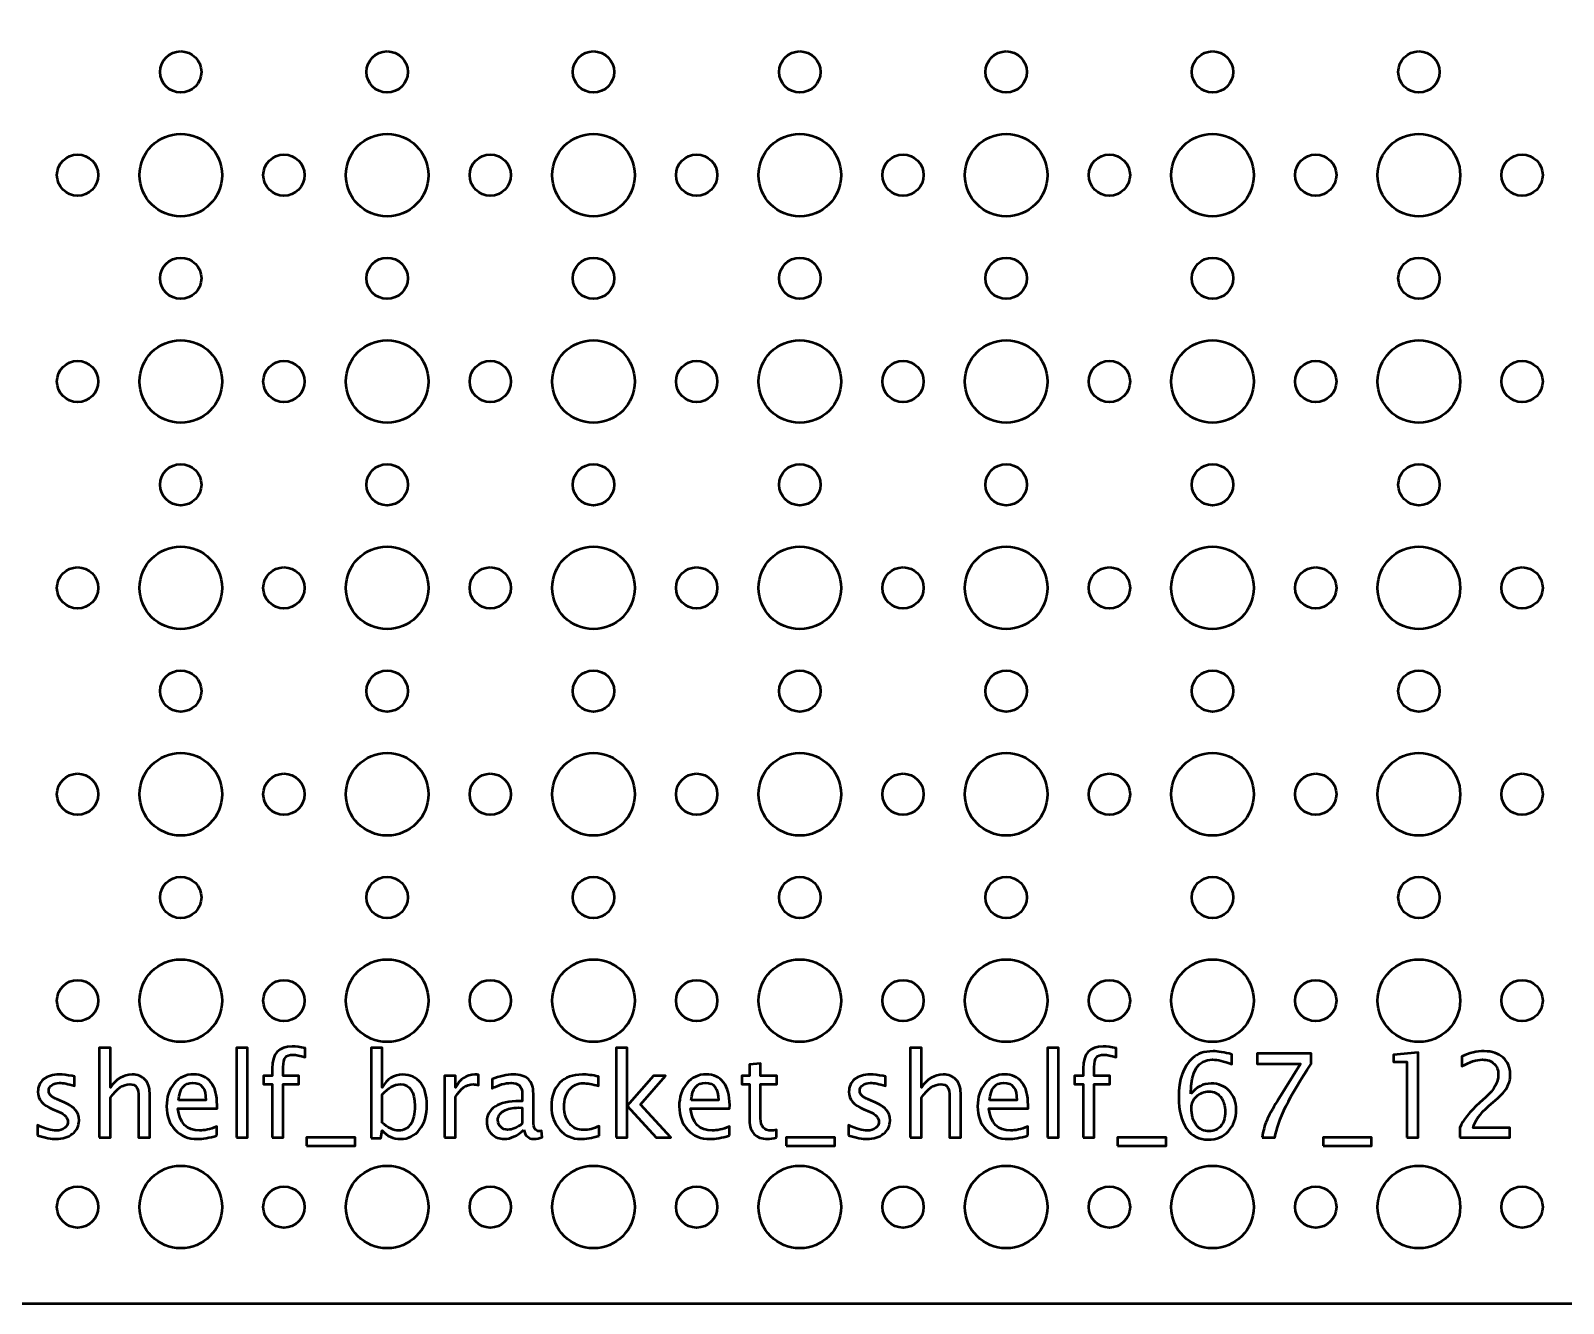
# Model space of a CAD drawing. Header units: centimetres. Extents: x -57 to 52, y -52 to 59.
# Drawn here: x -37.09 to -25.95, y -11.2 to -1.95 of the extents above; entities that cross this region are included whole.
import ezdxf

# ---------------------------------------------------------------- set-up
doc = ezdxf.new("R2010")
doc.units = ezdxf.units.CM
doc.header["$MEASUREMENT"] = 0
doc.layers.add('Layer 1', color=7, linetype='Continuous')

msp = doc.modelspace()

# ---------------------------------------------------------------- linework, layer by layer
at = {"layer": 'Layer 1', "lineweight": 53}
for centre, major_axis in [((-36, -2.25), (0, 0.15)), ((-34.5, -2.25), (0, 0.15)), ((-33, -2.25), (0, 0.15)), ((-31.5, -2.25), (0, 0.15)), ((-30, -2.25), (0, 0.15)), ((-28.5, -2.25), (0, 0.15)), ((-27, -2.25), (0, 0.15)), ((-35.99999, -3.00001), (0, 0.30001)), ((-34.49999, -3.00001), (0, 0.30001)), ((-32.99999, -3.00001), (0, 0.30001)), ((-31.49999, -3.00001), (0, 0.30001)), ((-29.99999, -3.00001), (0, 0.30001)), ((-28.49999, -3.00001), (0, 0.30001)), ((-26.99999, -3.00001), (0, 0.30001)), ((-36.75, -3), (0, 0.15)), ((-35.25, -3), (0, 0.15)), ((-33.75, -3), (0, 0.15)), ((-32.25, -3), (0, 0.15)), ((-30.75, -3), (0, 0.15)), ((-29.25, -3), (0, 0.15)), ((-27.75, -3), (0, 0.15)), ((-26.25, -3), (0, 0.15)), ((-36, -3.75), (0, 0.15)), ((-34.5, -3.75), (0, 0.15)), ((-33, -3.75), (0, 0.15)), ((-31.5, -3.75), (0, 0.15)), ((-30, -3.75), (0, 0.15)), ((-28.5, -3.75), (0, 0.15)), ((-27, -3.75), (0, 0.15)), ((-35.99999, -4.50001), (0, 0.30001)), ((-34.49999, -4.50001), (0, 0.30001)), ((-32.99999, -4.50001), (0, 0.30001)), ((-31.49999, -4.50001), (0, 0.30001)), ((-29.99999, -4.50001), (0, 0.30001)), ((-28.49999, -4.50001), (0, 0.30001)), ((-26.99999, -4.50001), (0, 0.30001)), ((-36.75, -4.5), (0, 0.15)), ((-35.25, -4.5), (0, 0.15)), ((-33.75, -4.5), (0, 0.15)), ((-32.25, -4.5), (0, 0.15)), ((-30.75, -4.5), (0, 0.15)), ((-29.25, -4.5), (0, 0.15)), ((-27.75, -4.5), (0, 0.15)), ((-26.25, -4.5), (0, 0.15)), ((-36, -5.25), (0, 0.15)), ((-34.5, -5.25), (0, 0.15)), ((-33, -5.25), (0, 0.15)), ((-31.5, -5.25), (0, 0.15)), ((-30, -5.25), (0, 0.15)), ((-28.5, -5.25), (0, 0.15)), ((-27, -5.25), (0, 0.15)), ((-35.99999, -6.00001), (0, 0.30001)), ((-34.49999, -6.00001), (0, 0.30001)), ((-32.99999, -6.00001), (0, 0.30001)), ((-31.49999, -6.00001), (0, 0.30001)), ((-29.99999, -6.00001), (0, 0.30001)), ((-28.49999, -6.00001), (0, 0.30001)), ((-26.99999, -6.00001), (0, 0.30001)), ((-36.75, -6), (0, 0.15)), ((-35.25, -6), (0, 0.15)), ((-33.75, -6), (0, 0.15)), ((-32.25, -6), (0, 0.15)), ((-30.75, -6), (0, 0.15)), ((-29.25, -6), (0, 0.15)), ((-27.75, -6), (0, 0.15)), ((-26.25, -6), (0, 0.15)), ((-36, -6.75), (0, 0.15)), ((-34.5, -6.75), (0, 0.15)), ((-33, -6.75), (0, 0.15)), ((-31.5, -6.75), (0, 0.15)), ((-30, -6.75), (0, 0.15)), ((-28.5, -6.75), (0, 0.15)), ((-27, -6.75), (0, 0.15)), ((-35.99999, -7.50001), (0, 0.30001)), ((-34.49999, -7.50001), (0, 0.30001)), ((-32.99999, -7.50001), (0, 0.30001)), ((-31.49999, -7.50001), (0, 0.30001)), ((-29.99999, -7.50001), (0, 0.30001)), ((-28.49999, -7.50001), (0, 0.30001)), ((-26.99999, -7.50001), (0, 0.30001)), ((-36.75, -7.5), (0, 0.15)), ((-35.25, -7.5), (0, 0.15)), ((-33.75, -7.5), (0, 0.15)), ((-32.25, -7.5), (0, 0.15)), ((-30.75, -7.5), (0, 0.15)), ((-29.25, -7.5), (0, 0.15)), ((-27.75, -7.5), (0, 0.15)), ((-26.25, -7.5), (0, 0.15)), ((-36, -8.25), (0, 0.15)), ((-34.5, -8.25), (0, 0.15)), ((-33, -8.25), (0, 0.15)), ((-31.5, -8.25), (0, 0.15)), ((-30, -8.25), (0, 0.15)), ((-28.5, -8.25), (0, 0.15)), ((-27, -8.25), (0, 0.15)), ((-35.99999, -9.00001), (0, 0.30001)), ((-34.49999, -9.00001), (0, 0.30001)), ((-32.99999, -9.00001), (0, 0.30001)), ((-31.49999, -9.00001), (0, 0.30001)), ((-29.99999, -9.00001), (0, 0.30001)), ((-28.49999, -9.00001), (0, 0.30001)), ((-26.99999, -9.00001), (0, 0.30001)), ((-36.75, -9), (0, 0.15)), ((-35.25, -9), (0, 0.15)), ((-33.75, -9), (0, 0.15)), ((-32.25, -9), (0, 0.15)), ((-30.75, -9), (0, 0.15)), ((-29.25, -9), (0, 0.15)), ((-27.75, -9), (0, 0.15)), ((-26.25, -9), (0, 0.15)), ((-35.99999, -10.50001), (0, 0.30001)), ((-34.49999, -10.50001), (0, 0.30001)), ((-32.99999, -10.50001), (0, 0.30001)), ((-31.49999, -10.50001), (0, 0.30001)), ((-29.99999, -10.50001), (0, 0.30001)), ((-28.49999, -10.50001), (0, 0.30001)), ((-26.99999, -10.50001), (0, 0.30001)), ((-36.75, -10.5), (0, 0.15)), ((-35.25, -10.5), (0, 0.15)), ((-33.75, -10.5), (0, 0.15)), ((-32.25, -10.5), (0, 0.15)), ((-30.75, -10.5), (0, 0.15)), ((-29.25, -10.5), (0, 0.15)), ((-27.75, -10.5), (0, 0.15)), ((-26.25, -10.5), (0, 0.15))]:
    msp.add_ellipse(centre, major_axis=major_axis, ratio=1, dxfattribs=at)
msp.add_open_spline([(-48.7, -10.7), (-48.7, -10.7), (-48.7, 6.2), (-48.7, 6.2), (-48.7, 6.2), (-48.7, 6.47614), (-48.47614, 6.7), (-48.2, 6.7), (-48.2, 6.7), (-48.2, 6.7), (51.2, 6.7), (51.2, 6.7), (51.2, 6.7), (51.47614, 6.7), (51.7, 6.47614), (51.7, 6.2), (51.7, 6.2), (51.7, 6.2), (51.7, -10.7), (51.7, -10.7), (51.7, -10.7), (51.7, -10.97614), (51.47614, -11.2), (51.2, -11.2), (51.2, -11.2), (51.2, -11.2), (-48.2, -11.2), (-48.2, -11.2), (-48.2, -11.2), (-48.47614, -11.2), (-48.7, -10.97614), (-48.7, -10.7)], degree=3, knots=[0, 0, 0, 0, 0.11111111, 0.11111111, 0.11111111, 0.11111111, 0.22222222, 0.22222222, 0.22222222, 0.22222222, 0.33333333, 0.33333333, 0.33333333, 0.33333333, 0.44444444, 0.44444444, 0.44444444, 0.44444444, 0.55555556, 0.55555556, 0.55555556, 0.55555556, 0.66666667, 0.66666667, 0.66666667, 0.66666667, 0.77777778, 0.77777778, 0.77777778, 0.77777778, 1, 1, 1, 1], dxfattribs=at)
at = {"layer": 'Layer 1', "color": 5, "lineweight": 53}
for points, knots in [([(-36.59312, -9.99511), (-36.59312, -9.99511), (-36.59312, -9.34233), (-36.59312, -9.34233), (-36.59312, -9.34233), (-36.59312, -9.34233), (-36.51184, -9.34233), (-36.51184, -9.34233), (-36.51184, -9.34233), (-36.51184, -9.34233), (-36.51184, -9.63118), (-36.51184, -9.63118), (-36.51184, -9.63118), (-36.4688, -9.56839), (-36.41602, -9.53706), (-36.35365, -9.53706), (-36.35365, -9.53706), (-36.31442, -9.53706), (-36.28324, -9.54934), (-36.26024, -9.57403), (-36.26024, -9.57403), (-36.23724, -9.59859), (-36.22566, -9.63175), (-36.22566, -9.67323), (-36.22566, -9.67323), (-36.22566, -9.67323), (-36.22566, -9.99511), (-36.22566, -9.99511), (-36.22566, -9.99511), (-36.22566, -9.99511), (-36.30695, -9.99511), (-36.30695, -9.99511), (-36.30695, -9.99511), (-36.30695, -9.99511), (-36.30695, -9.69976), (-36.30695, -9.69976), (-36.30695, -9.69976), (-36.30695, -9.66646), (-36.31188, -9.64275), (-36.32162, -9.62864), (-36.32162, -9.62864), (-36.3315, -9.61439), (-36.34773, -9.60734), (-36.37045, -9.60734), (-36.37045, -9.60734), (-36.4204, -9.60734), (-36.46753, -9.63993), (-36.51184, -9.70513), (-36.51184, -9.70513), (-36.51184, -9.70513), (-36.51184, -9.99511), (-36.51184, -9.99511), (-36.51184, -9.99511), (-36.51184, -9.99511), (-36.59312, -9.99511), (-36.59312, -9.99511)], [0, 0, 0, 0, 0.06666667, 0.06666667, 0.06666667, 0.06666667, 0.13333333, 0.13333333, 0.13333333, 0.13333333, 0.2, 0.2, 0.2, 0.2, 0.26666667, 0.26666667, 0.26666667, 0.26666667, 0.33333333, 0.33333333, 0.33333333, 0.33333333, 0.4, 0.4, 0.4, 0.4, 0.46666667, 0.46666667, 0.46666667, 0.46666667, 0.53333333, 0.53333333, 0.53333333, 0.53333333, 0.6, 0.6, 0.6, 0.6, 0.66666667, 0.66666667, 0.66666667, 0.66666667, 0.73333333, 0.73333333, 0.73333333, 0.73333333, 0.8, 0.8, 0.8, 0.8, 0.86666667, 0.86666667, 0.86666667, 0.86666667, 1, 1, 1, 1]), ([(-35.59588, -9.99511), (-35.59588, -9.99511), (-35.59588, -9.34233), (-35.59588, -9.34233), (-35.59588, -9.34233), (-35.59588, -9.34233), (-35.5146, -9.34233), (-35.5146, -9.34233), (-35.5146, -9.34233), (-35.5146, -9.34233), (-35.5146, -9.99511), (-35.5146, -9.99511), (-35.5146, -9.99511), (-35.5146, -9.99511), (-35.59588, -9.99511), (-35.59588, -9.99511)], [0, 0, 0, 0, 0.2, 0.2, 0.2, 0.2, 0.4, 0.4, 0.4, 0.4, 0.6, 0.6, 0.6, 0.6, 1, 1, 1, 1]), ([(-35.33595, -9.99511), (-35.33595, -9.99511), (-35.33595, -9.60734), (-35.33595, -9.60734), (-35.33595, -9.60734), (-35.33595, -9.60734), (-35.39959, -9.60734), (-35.39959, -9.60734), (-35.39959, -9.60734), (-35.39959, -9.60734), (-35.39959, -9.54637), (-35.39959, -9.54637), (-35.39959, -9.54637), (-35.39959, -9.54637), (-35.33595, -9.54637), (-35.33595, -9.54637), (-35.33595, -9.54637), (-35.33595, -9.54637), (-35.33595, -9.49261), (-35.33595, -9.49261), (-35.33595, -9.49261), (-35.33595, -9.38565), (-35.28712, -9.33217), (-35.18948, -9.33217), (-35.18948, -9.33217), (-35.1621, -9.33217), (-35.13106, -9.33668), (-35.09634, -9.34571), (-35.09634, -9.34571), (-35.09634, -9.34571), (-35.09634, -9.41091), (-35.09634, -9.41091), (-35.09634, -9.41091), (-35.13317, -9.39905), (-35.16266, -9.39313), (-35.18482, -9.39313), (-35.18482, -9.39313), (-35.21177, -9.39313), (-35.23012, -9.39948), (-35.23985, -9.41232), (-35.23985, -9.41232), (-35.24973, -9.42516), (-35.25467, -9.44901), (-35.25467, -9.48386), (-35.25467, -9.48386), (-35.25467, -9.48386), (-35.25467, -9.54637), (-35.25467, -9.54637), (-35.25467, -9.54637), (-35.25467, -9.54637), (-35.14192, -9.54637), (-35.14192, -9.54637), (-35.14192, -9.54637), (-35.14192, -9.54637), (-35.14192, -9.60734), (-35.14192, -9.60734), (-35.14192, -9.60734), (-35.14192, -9.60734), (-35.25467, -9.60734), (-35.25467, -9.60734), (-35.25467, -9.60734), (-35.25467, -9.60734), (-35.25467, -9.99511), (-35.25467, -9.99511), (-35.25467, -9.99511), (-35.25467, -9.99511), (-35.33595, -9.99511), (-35.33595, -9.99511)], [0, 0, 0, 0, 0.05555556, 0.05555556, 0.05555556, 0.05555556, 0.11111111, 0.11111111, 0.11111111, 0.11111111, 0.16666667, 0.16666667, 0.16666667, 0.16666667, 0.22222222, 0.22222222, 0.22222222, 0.22222222, 0.27777778, 0.27777778, 0.27777778, 0.27777778, 0.33333333, 0.33333333, 0.33333333, 0.33333333, 0.38888889, 0.38888889, 0.38888889, 0.38888889, 0.44444444, 0.44444444, 0.44444444, 0.44444444, 0.5, 0.5, 0.5, 0.5, 0.55555556, 0.55555556, 0.55555556, 0.55555556, 0.61111111, 0.61111111, 0.61111111, 0.61111111, 0.66666667, 0.66666667, 0.66666667, 0.66666667, 0.72222222, 0.72222222, 0.72222222, 0.72222222, 0.77777778, 0.77777778, 0.77777778, 0.77777778, 0.83333333, 0.83333333, 0.83333333, 0.83333333, 0.88888889, 0.88888889, 0.88888889, 0.88888889, 1, 1, 1, 1]), ([(-34.61656, -10.00019), (-34.61656, -10.00019), (-34.61656, -9.34233), (-34.61656, -9.34233), (-34.61656, -9.34233), (-34.61656, -9.34233), (-34.53528, -9.34233), (-34.53528, -9.34233), (-34.53528, -9.34233), (-34.53528, -9.34233), (-34.53528, -9.63118), (-34.53528, -9.63118), (-34.53528, -9.63118), (-34.50198, -9.56839), (-34.45188, -9.53706), (-34.38514, -9.53706), (-34.38514, -9.53706), (-34.33109, -9.53706), (-34.28862, -9.55668), (-34.25757, -9.59605), (-34.25757, -9.59605), (-34.22653, -9.63542), (-34.211, -9.68918), (-34.211, -9.75734), (-34.211, -9.75734), (-34.211, -9.83156), (-34.22864, -9.89153), (-34.26378, -9.93697), (-34.26378, -9.93697), (-34.29892, -9.98255), (-34.3452, -10.00527), (-34.40249, -10.00527), (-34.40249, -10.00527), (-34.45569, -10.00527), (-34.5, -9.98495), (-34.53528, -9.94417), (-34.53528, -9.94417), (-34.53528, -9.94417), (-34.54516, -10.00019), (-34.54516, -10.00019), (-34.54516, -10.00019), (-34.54516, -10.00019), (-34.61656, -10.00019), (-34.61656, -10.00019)], [0, 0, 0, 0, 0.08333333, 0.08333333, 0.08333333, 0.08333333, 0.16666667, 0.16666667, 0.16666667, 0.16666667, 0.25, 0.25, 0.25, 0.25, 0.33333333, 0.33333333, 0.33333333, 0.33333333, 0.41666667, 0.41666667, 0.41666667, 0.41666667, 0.5, 0.5, 0.5, 0.5, 0.58333333, 0.58333333, 0.58333333, 0.58333333, 0.66666667, 0.66666667, 0.66666667, 0.66666667, 0.75, 0.75, 0.75, 0.75, 0.83333333, 0.83333333, 0.83333333, 0.83333333, 1, 1, 1, 1]), ([(-32.83615, -9.99511), (-32.83615, -9.99511), (-32.83615, -9.34233), (-32.83615, -9.34233), (-32.83615, -9.34233), (-32.83615, -9.34233), (-32.75487, -9.34233), (-32.75487, -9.34233), (-32.75487, -9.34233), (-32.75487, -9.34233), (-32.75487, -9.76411), (-32.75487, -9.76411), (-32.75487, -9.76411), (-32.75487, -9.76411), (-32.56437, -9.54637), (-32.56437, -9.54637), (-32.56437, -9.54637), (-32.56437, -9.54637), (-32.4766, -9.54637), (-32.4766, -9.54637), (-32.4766, -9.54637), (-32.4766, -9.54637), (-32.65863, -9.75578), (-32.65863, -9.75578), (-32.65863, -9.75578), (-32.65863, -9.75578), (-32.4385, -9.99511), (-32.4385, -9.99511), (-32.4385, -9.99511), (-32.4385, -9.99511), (-32.5432, -9.99511), (-32.5432, -9.99511), (-32.5432, -9.99511), (-32.5432, -9.99511), (-32.75487, -9.76496), (-32.75487, -9.76496), (-32.75487, -9.76496), (-32.75487, -9.76496), (-32.75487, -9.99511), (-32.75487, -9.99511), (-32.75487, -9.99511), (-32.75487, -9.99511), (-32.83615, -9.99511), (-32.83615, -9.99511)], [0, 0, 0, 0, 0.08333333, 0.08333333, 0.08333333, 0.08333333, 0.16666667, 0.16666667, 0.16666667, 0.16666667, 0.25, 0.25, 0.25, 0.25, 0.33333333, 0.33333333, 0.33333333, 0.33333333, 0.41666667, 0.41666667, 0.41666667, 0.41666667, 0.5, 0.5, 0.5, 0.5, 0.58333333, 0.58333333, 0.58333333, 0.58333333, 0.66666667, 0.66666667, 0.66666667, 0.66666667, 0.75, 0.75, 0.75, 0.75, 0.83333333, 0.83333333, 0.83333333, 0.83333333, 1, 1, 1, 1]), ([(-30.69788, -9.99511), (-30.69788, -9.99511), (-30.69788, -9.34233), (-30.69788, -9.34233), (-30.69788, -9.34233), (-30.69788, -9.34233), (-30.6166, -9.34233), (-30.6166, -9.34233), (-30.6166, -9.34233), (-30.6166, -9.34233), (-30.6166, -9.63118), (-30.6166, -9.63118), (-30.6166, -9.63118), (-30.57356, -9.56839), (-30.52078, -9.53706), (-30.45841, -9.53706), (-30.45841, -9.53706), (-30.41918, -9.53706), (-30.388, -9.54934), (-30.365, -9.57403), (-30.365, -9.57403), (-30.342, -9.59859), (-30.33042, -9.63175), (-30.33042, -9.67323), (-30.33042, -9.67323), (-30.33042, -9.67323), (-30.33042, -9.99511), (-30.33042, -9.99511), (-30.33042, -9.99511), (-30.33042, -9.99511), (-30.41171, -9.99511), (-30.41171, -9.99511), (-30.41171, -9.99511), (-30.41171, -9.99511), (-30.41171, -9.69976), (-30.41171, -9.69976), (-30.41171, -9.69976), (-30.41171, -9.66646), (-30.41664, -9.64275), (-30.42638, -9.62864), (-30.42638, -9.62864), (-30.43626, -9.61439), (-30.45249, -9.60734), (-30.47521, -9.60734), (-30.47521, -9.60734), (-30.52516, -9.60734), (-30.57229, -9.63993), (-30.6166, -9.70513), (-30.6166, -9.70513), (-30.6166, -9.70513), (-30.6166, -9.99511), (-30.6166, -9.99511), (-30.6166, -9.99511), (-30.6166, -9.99511), (-30.69788, -9.99511), (-30.69788, -9.99511)], [0, 0, 0, 0, 0.06666667, 0.06666667, 0.06666667, 0.06666667, 0.13333333, 0.13333333, 0.13333333, 0.13333333, 0.2, 0.2, 0.2, 0.2, 0.26666667, 0.26666667, 0.26666667, 0.26666667, 0.33333333, 0.33333333, 0.33333333, 0.33333333, 0.4, 0.4, 0.4, 0.4, 0.46666667, 0.46666667, 0.46666667, 0.46666667, 0.53333333, 0.53333333, 0.53333333, 0.53333333, 0.6, 0.6, 0.6, 0.6, 0.66666667, 0.66666667, 0.66666667, 0.66666667, 0.73333333, 0.73333333, 0.73333333, 0.73333333, 0.8, 0.8, 0.8, 0.8, 0.86666667, 0.86666667, 0.86666667, 0.86666667, 1, 1, 1, 1]), ([(-29.70064, -9.99511), (-29.70064, -9.99511), (-29.70064, -9.34233), (-29.70064, -9.34233), (-29.70064, -9.34233), (-29.70064, -9.34233), (-29.61936, -9.34233), (-29.61936, -9.34233), (-29.61936, -9.34233), (-29.61936, -9.34233), (-29.61936, -9.99511), (-29.61936, -9.99511), (-29.61936, -9.99511), (-29.61936, -9.99511), (-29.70064, -9.99511), (-29.70064, -9.99511)], [0, 0, 0, 0, 0.2, 0.2, 0.2, 0.2, 0.4, 0.4, 0.4, 0.4, 0.6, 0.6, 0.6, 0.6, 1, 1, 1, 1]), ([(-29.44071, -9.99511), (-29.44071, -9.99511), (-29.44071, -9.60734), (-29.44071, -9.60734), (-29.44071, -9.60734), (-29.44071, -9.60734), (-29.50435, -9.60734), (-29.50435, -9.60734), (-29.50435, -9.60734), (-29.50435, -9.60734), (-29.50435, -9.54637), (-29.50435, -9.54637), (-29.50435, -9.54637), (-29.50435, -9.54637), (-29.44071, -9.54637), (-29.44071, -9.54637), (-29.44071, -9.54637), (-29.44071, -9.54637), (-29.44071, -9.49261), (-29.44071, -9.49261), (-29.44071, -9.49261), (-29.44071, -9.38565), (-29.39188, -9.33217), (-29.29424, -9.33217), (-29.29424, -9.33217), (-29.26686, -9.33217), (-29.23582, -9.33668), (-29.2011, -9.34571), (-29.2011, -9.34571), (-29.2011, -9.34571), (-29.2011, -9.41091), (-29.2011, -9.41091), (-29.2011, -9.41091), (-29.23793, -9.39905), (-29.26742, -9.39313), (-29.28958, -9.39313), (-29.28958, -9.39313), (-29.31653, -9.39313), (-29.33488, -9.39948), (-29.34461, -9.41232), (-29.34461, -9.41232), (-29.35449, -9.42516), (-29.35943, -9.44901), (-29.35943, -9.48386), (-29.35943, -9.48386), (-29.35943, -9.48386), (-29.35943, -9.54637), (-29.35943, -9.54637), (-29.35943, -9.54637), (-29.35943, -9.54637), (-29.24668, -9.54637), (-29.24668, -9.54637), (-29.24668, -9.54637), (-29.24668, -9.54637), (-29.24668, -9.60734), (-29.24668, -9.60734), (-29.24668, -9.60734), (-29.24668, -9.60734), (-29.35943, -9.60734), (-29.35943, -9.60734), (-29.35943, -9.60734), (-29.35943, -9.60734), (-29.35943, -9.99511), (-29.35943, -9.99511), (-29.35943, -9.99511), (-29.35943, -9.99511), (-29.44071, -9.99511), (-29.44071, -9.99511)], [0, 0, 0, 0, 0.05555556, 0.05555556, 0.05555556, 0.05555556, 0.11111111, 0.11111111, 0.11111111, 0.11111111, 0.16666667, 0.16666667, 0.16666667, 0.16666667, 0.22222222, 0.22222222, 0.22222222, 0.22222222, 0.27777778, 0.27777778, 0.27777778, 0.27777778, 0.33333333, 0.33333333, 0.33333333, 0.33333333, 0.38888889, 0.38888889, 0.38888889, 0.38888889, 0.44444444, 0.44444444, 0.44444444, 0.44444444, 0.5, 0.5, 0.5, 0.5, 0.55555556, 0.55555556, 0.55555556, 0.55555556, 0.61111111, 0.61111111, 0.61111111, 0.61111111, 0.66666667, 0.66666667, 0.66666667, 0.66666667, 0.72222222, 0.72222222, 0.72222222, 0.72222222, 0.77777778, 0.77777778, 0.77777778, 0.77777778, 0.83333333, 0.83333333, 0.83333333, 0.83333333, 0.88888889, 0.88888889, 0.88888889, 0.88888889, 1, 1, 1, 1]), ([(-31.66887, -9.99497), (-31.69399, -10.00188), (-31.71586, -10.00527), (-31.73434, -10.00527), (-31.73434, -10.00527), (-31.77583, -10.00527), (-31.80815, -9.99342), (-31.83129, -9.96971), (-31.83129, -9.96971), (-31.85457, -9.946), (-31.86614, -9.91312), (-31.86614, -9.87093), (-31.86614, -9.87093), (-31.86614, -9.87093), (-31.86614, -9.60734), (-31.86614, -9.60734), (-31.86614, -9.60734), (-31.86614, -9.60734), (-31.92231, -9.60734), (-31.92231, -9.60734), (-31.92231, -9.60734), (-31.92231, -9.60734), (-31.92231, -9.54637), (-31.92231, -9.54637), (-31.92231, -9.54637), (-31.92231, -9.54637), (-31.86614, -9.54637), (-31.86614, -9.54637), (-31.86614, -9.54637), (-31.86614, -9.54637), (-31.86614, -9.46524), (-31.86614, -9.46524), (-31.86614, -9.46524), (-31.86614, -9.46524), (-31.78486, -9.45747), (-31.78486, -9.45747), (-31.78486, -9.45747), (-31.78486, -9.45747), (-31.78486, -9.54637), (-31.78486, -9.54637), (-31.78486, -9.54637), (-31.78486, -9.54637), (-31.66718, -9.54637), (-31.66718, -9.54637), (-31.66718, -9.54637), (-31.66718, -9.54637), (-31.66718, -9.60734), (-31.66718, -9.60734), (-31.66718, -9.60734), (-31.66718, -9.60734), (-31.78486, -9.60734), (-31.78486, -9.60734), (-31.78486, -9.60734), (-31.78486, -9.60734), (-31.78486, -9.85626), (-31.78486, -9.85626), (-31.78486, -9.85626), (-31.78486, -9.91496), (-31.75932, -9.94431), (-31.70838, -9.94431), (-31.70838, -9.94431), (-31.69751, -9.94431), (-31.68439, -9.94248), (-31.66887, -9.93895), (-31.66887, -9.93895), (-31.66887, -9.93895), (-31.66887, -9.99497), (-31.66887, -9.99497)], [0, 0, 0, 0, 0.05555556, 0.05555556, 0.05555556, 0.05555556, 0.11111111, 0.11111111, 0.11111111, 0.11111111, 0.16666667, 0.16666667, 0.16666667, 0.16666667, 0.22222222, 0.22222222, 0.22222222, 0.22222222, 0.27777778, 0.27777778, 0.27777778, 0.27777778, 0.33333333, 0.33333333, 0.33333333, 0.33333333, 0.38888889, 0.38888889, 0.38888889, 0.38888889, 0.44444444, 0.44444444, 0.44444444, 0.44444444, 0.5, 0.5, 0.5, 0.5, 0.55555556, 0.55555556, 0.55555556, 0.55555556, 0.61111111, 0.61111111, 0.61111111, 0.61111111, 0.66666667, 0.66666667, 0.66666667, 0.66666667, 0.72222222, 0.72222222, 0.72222222, 0.72222222, 0.77777778, 0.77777778, 0.77777778, 0.77777778, 0.83333333, 0.83333333, 0.83333333, 0.83333333, 0.88888889, 0.88888889, 0.88888889, 0.88888889, 1, 1, 1, 1]), ([(-28.65697, -9.67789), (-28.61803, -9.62751), (-28.56906, -9.60226), (-28.51008, -9.60226), (-28.51008, -9.60226), (-28.45659, -9.60226), (-28.41285, -9.61989), (-28.3787, -9.65531), (-28.3787, -9.65531), (-28.34469, -9.69073), (-28.32762, -9.73617), (-28.32762, -9.79163), (-28.32762, -9.79163), (-28.32762, -9.85527), (-28.34667, -9.90762), (-28.38491, -9.94868), (-28.38491, -9.94868), (-28.42315, -9.98975), (-28.47169, -10.01035), (-28.53082, -10.01035), (-28.53082, -10.01035), (-28.59799, -10.01035), (-28.65076, -9.98312), (-28.68872, -9.92879), (-28.68872, -9.92879), (-28.72682, -9.87432), (-28.74587, -9.79896), (-28.74587, -9.70287), (-28.74587, -9.70287), (-28.74587, -9.57333), (-28.71257, -9.47836), (-28.64611, -9.41768), (-28.64611, -9.41768), (-28.60998, -9.38438), (-28.56003, -9.36773), (-28.49639, -9.36773), (-28.49639, -9.36773), (-28.45942, -9.36773), (-28.41356, -9.37535), (-28.35894, -9.39059), (-28.35894, -9.39059), (-28.35894, -9.39059), (-28.35894, -9.46171), (-28.35894, -9.46171), (-28.35894, -9.46171), (-28.41666, -9.43969), (-28.46407, -9.42869), (-28.50133, -9.42869), (-28.50133, -9.42869), (-28.60504, -9.42869), (-28.65697, -9.5118), (-28.65697, -9.67789)], [0, 0, 0, 0, 0.07142857, 0.07142857, 0.07142857, 0.07142857, 0.14285714, 0.14285714, 0.14285714, 0.14285714, 0.21428571, 0.21428571, 0.21428571, 0.21428571, 0.28571429, 0.28571429, 0.28571429, 0.28571429, 0.35714286, 0.35714286, 0.35714286, 0.35714286, 0.42857143, 0.42857143, 0.42857143, 0.42857143, 0.5, 0.5, 0.5, 0.5, 0.57142857, 0.57142857, 0.57142857, 0.57142857, 0.64285714, 0.64285714, 0.64285714, 0.64285714, 0.71428571, 0.71428571, 0.71428571, 0.71428571, 0.78571429, 0.78571429, 0.78571429, 0.78571429, 0.85714286, 0.85714286, 0.85714286, 0.85714286, 1, 1, 1, 1]), ([(-28.14022, -9.99511), (-28.13232, -9.94741), (-28.12089, -9.90607), (-28.10621, -9.87136), (-28.10621, -9.87136), (-28.09154, -9.83664), (-28.06543, -9.7888), (-28.02818, -9.72813), (-28.02818, -9.72813), (-28.02818, -9.72813), (-27.86167, -9.45917), (-27.86167, -9.45917), (-27.86167, -9.45917), (-27.86167, -9.45917), (-28.17578, -9.45917), (-28.17578, -9.45917), (-28.17578, -9.45917), (-28.17578, -9.45917), (-28.17578, -9.38297), (-28.17578, -9.38297), (-28.17578, -9.38297), (-28.17578, -9.38297), (-27.78292, -9.38297), (-27.78292, -9.38297), (-27.78292, -9.38297), (-27.78292, -9.38297), (-27.78292, -9.45917), (-27.78292, -9.45917), (-27.78292, -9.45917), (-27.9397, -9.69059), (-28.02747, -9.86924), (-28.04624, -9.99511), (-28.04624, -9.99511), (-28.04624, -9.99511), (-28.14022, -9.99511), (-28.14022, -9.99511)], [0, 0, 0, 0, 0.1, 0.1, 0.1, 0.1, 0.2, 0.2, 0.2, 0.2, 0.3, 0.3, 0.3, 0.3, 0.4, 0.4, 0.4, 0.4, 0.5, 0.5, 0.5, 0.5, 0.6, 0.6, 0.6, 0.6, 0.7, 0.7, 0.7, 0.7, 0.8, 0.8, 0.8, 0.8, 1, 1, 1, 1]), ([(-27.08667, -9.99511), (-27.08667, -9.99511), (-27.08667, -9.44393), (-27.08667, -9.44393), (-27.08667, -9.44393), (-27.08667, -9.44393), (-27.18404, -9.44393), (-27.18404, -9.44393), (-27.18404, -9.44393), (-27.18404, -9.44393), (-27.18404, -9.39313), (-27.18404, -9.39313), (-27.18404, -9.39313), (-27.18404, -9.39313), (-27.00539, -9.37789), (-27.00539, -9.37789), (-27.00539, -9.37789), (-27.00539, -9.37789), (-27.00539, -9.99511), (-27.00539, -9.99511), (-27.00539, -9.99511), (-27.00539, -9.99511), (-27.08667, -9.99511), (-27.08667, -9.99511)], [0, 0, 0, 0, 0.14285714, 0.14285714, 0.14285714, 0.14285714, 0.28571429, 0.28571429, 0.28571429, 0.28571429, 0.42857143, 0.42857143, 0.42857143, 0.42857143, 0.57142857, 0.57142857, 0.57142857, 0.57142857, 0.71428571, 0.71428571, 0.71428571, 0.71428571, 1, 1, 1, 1]), ([(-26.70285, -9.99511), (-26.70285, -9.99511), (-26.70285, -9.92399), (-26.70285, -9.92399), (-26.70285, -9.92399), (-26.67914, -9.86853), (-26.6313, -9.808), (-26.55919, -9.74266), (-26.55919, -9.74266), (-26.55919, -9.74266), (-26.51263, -9.70089), (-26.51263, -9.70089), (-26.51263, -9.70089), (-26.45266, -9.64642), (-26.4226, -9.59252), (-26.4226, -9.5389), (-26.4226, -9.5389), (-26.4226, -9.50461), (-26.4329, -9.47779), (-26.45336, -9.45818), (-26.45336, -9.45818), (-26.47382, -9.43857), (-26.50219, -9.42869), (-26.53817, -9.42869), (-26.53817, -9.42869), (-26.58022, -9.42869), (-26.63003, -9.44477), (-26.68761, -9.47695), (-26.68761, -9.47695), (-26.68761, -9.47695), (-26.68761, -9.40583), (-26.68761, -9.40583), (-26.68761, -9.40583), (-26.63328, -9.38043), (-26.57923, -9.36773), (-26.52533, -9.36773), (-26.52533, -9.36773), (-26.46804, -9.36773), (-26.42203, -9.38311), (-26.38732, -9.41401), (-26.38732, -9.41401), (-26.35275, -9.44492), (-26.33539, -9.48584), (-26.33539, -9.53692), (-26.33539, -9.53692), (-26.33539, -9.57361), (-26.34414, -9.60621), (-26.36164, -9.63457), (-26.36164, -9.63457), (-26.37928, -9.66307), (-26.41187, -9.69751), (-26.45971, -9.73815), (-26.45971, -9.73815), (-26.45971, -9.73815), (-26.49118, -9.76496), (-26.49118, -9.76496), (-26.49118, -9.76496), (-26.55665, -9.82041), (-26.59447, -9.87347), (-26.60463, -9.92399), (-26.60463, -9.92399), (-26.60463, -9.92399), (-26.33793, -9.92399), (-26.33793, -9.92399), (-26.33793, -9.92399), (-26.33793, -9.92399), (-26.33793, -9.99511), (-26.33793, -9.99511), (-26.33793, -9.99511), (-26.33793, -9.99511), (-26.70285, -9.99511), (-26.70285, -9.99511)], [0, 0, 0, 0, 0.05263158, 0.05263158, 0.05263158, 0.05263158, 0.10526316, 0.10526316, 0.10526316, 0.10526316, 0.15789474, 0.15789474, 0.15789474, 0.15789474, 0.21052632, 0.21052632, 0.21052632, 0.21052632, 0.26315789, 0.26315789, 0.26315789, 0.26315789, 0.31578947, 0.31578947, 0.31578947, 0.31578947, 0.36842105, 0.36842105, 0.36842105, 0.36842105, 0.42105263, 0.42105263, 0.42105263, 0.42105263, 0.47368421, 0.47368421, 0.47368421, 0.47368421, 0.52631579, 0.52631579, 0.52631579, 0.52631579, 0.57894737, 0.57894737, 0.57894737, 0.57894737, 0.63157895, 0.63157895, 0.63157895, 0.63157895, 0.68421053, 0.68421053, 0.68421053, 0.68421053, 0.73684211, 0.73684211, 0.73684211, 0.73684211, 0.78947368, 0.78947368, 0.78947368, 0.78947368, 0.84210526, 0.84210526, 0.84210526, 0.84210526, 0.89473684, 0.89473684, 0.89473684, 0.89473684, 1, 1, 1, 1]), ([(-37.04087, -9.97902), (-37.04087, -9.97902), (-37.04087, -9.90452), (-37.04087, -9.90452), (-37.04087, -9.90452), (-36.98767, -9.93105), (-36.94152, -9.94431), (-36.90215, -9.94431), (-36.90215, -9.94431), (-36.87873, -9.94431), (-36.85926, -9.93796), (-36.84387, -9.92526), (-36.84387, -9.92526), (-36.82849, -9.9127), (-36.82073, -9.8969), (-36.82073, -9.87785), (-36.82073, -9.87785), (-36.82073, -9.85005), (-36.84232, -9.82705), (-36.8855, -9.80884), (-36.8855, -9.80884), (-36.8855, -9.80884), (-36.93306, -9.78866), (-36.93306, -9.78866), (-36.93306, -9.78866), (-37.00319, -9.75959), (-37.03833, -9.71754), (-37.03833, -9.66293), (-37.03833, -9.66293), (-37.03833, -9.62385), (-37.0245, -9.59308), (-36.99684, -9.57065), (-36.99684, -9.57065), (-36.96918, -9.54821), (-36.93122, -9.53706), (-36.8831, -9.53706), (-36.8831, -9.53706), (-36.85813, -9.53706), (-36.82708, -9.54045), (-36.79025, -9.54736), (-36.79025, -9.54736), (-36.79025, -9.54736), (-36.77332, -9.55061), (-36.77332, -9.55061), (-36.77332, -9.55061), (-36.77332, -9.55061), (-36.77332, -9.61834), (-36.77332, -9.61834), (-36.77332, -9.61834), (-36.81862, -9.6048), (-36.85474, -9.59802), (-36.88169, -9.59802), (-36.88169, -9.59802), (-36.9054, -9.59802), (-36.92417, -9.60324), (-36.93842, -9.61354), (-36.93842, -9.61354), (-36.95253, -9.62385), (-36.95959, -9.63767), (-36.95959, -9.65503), (-36.95959, -9.65503), (-36.95959, -9.67944), (-36.93983, -9.70019), (-36.90018, -9.71698), (-36.90018, -9.71698), (-36.90018, -9.71698), (-36.86109, -9.73349), (-36.86109, -9.73349), (-36.86109, -9.73349), (-36.81678, -9.75212), (-36.78545, -9.77187), (-36.76711, -9.79261), (-36.76711, -9.79261), (-36.74862, -9.81336), (-36.73945, -9.83932), (-36.73945, -9.87037), (-36.73945, -9.87037), (-36.73945, -9.90974), (-36.75497, -9.94205), (-36.78616, -9.96731), (-36.78616, -9.96731), (-36.8172, -9.99257), (-36.857, -10.00527), (-36.9054, -10.00527), (-36.9054, -10.00527), (-36.94265, -10.00527), (-36.98767, -9.99652), (-37.04087, -9.97902)], [0, 0, 0, 0, 0.04347826, 0.04347826, 0.04347826, 0.04347826, 0.08695652, 0.08695652, 0.08695652, 0.08695652, 0.13043478, 0.13043478, 0.13043478, 0.13043478, 0.17391304, 0.17391304, 0.17391304, 0.17391304, 0.2173913, 0.2173913, 0.2173913, 0.2173913, 0.26086957, 0.26086957, 0.26086957, 0.26086957, 0.30434783, 0.30434783, 0.30434783, 0.30434783, 0.34782609, 0.34782609, 0.34782609, 0.34782609, 0.39130435, 0.39130435, 0.39130435, 0.39130435, 0.43478261, 0.43478261, 0.43478261, 0.43478261, 0.47826087, 0.47826087, 0.47826087, 0.47826087, 0.52173913, 0.52173913, 0.52173913, 0.52173913, 0.56521739, 0.56521739, 0.56521739, 0.56521739, 0.60869565, 0.60869565, 0.60869565, 0.60869565, 0.65217391, 0.65217391, 0.65217391, 0.65217391, 0.69565217, 0.69565217, 0.69565217, 0.69565217, 0.73913043, 0.73913043, 0.73913043, 0.73913043, 0.7826087, 0.7826087, 0.7826087, 0.7826087, 0.82608696, 0.82608696, 0.82608696, 0.82608696, 0.86956522, 0.86956522, 0.86956522, 0.86956522, 0.91304348, 0.91304348, 0.91304348, 0.91304348, 1, 1, 1, 1]), ([(-35.73827, -9.98072), (-35.79288, -9.99709), (-35.83958, -10.00527), (-35.87853, -10.00527), (-35.87853, -10.00527), (-35.94499, -10.00527), (-35.99904, -9.98326), (-36.04067, -9.93937), (-36.04067, -9.93937), (-36.0823, -9.89549), (-36.10318, -9.83862), (-36.10318, -9.76863), (-36.10318, -9.76863), (-36.10318, -9.70075), (-36.08484, -9.64501), (-36.04801, -9.60141), (-36.04801, -9.60141), (-36.01118, -9.55795), (-35.96404, -9.53621), (-35.90661, -9.53621), (-35.90661, -9.53621), (-35.85228, -9.53621), (-35.81023, -9.55555), (-35.7806, -9.59421), (-35.7806, -9.59421), (-35.75097, -9.63288), (-35.73615, -9.68763), (-35.73615, -9.75861), (-35.73615, -9.75861), (-35.73615, -9.75861), (-35.73657, -9.78344), (-35.73657, -9.78344), (-35.73657, -9.78344), (-35.73657, -9.78344), (-36.02021, -9.78344), (-36.02021, -9.78344), (-36.02021, -9.78344), (-36.00835, -9.89069), (-35.956, -9.94431), (-35.86329, -9.94431), (-35.86329, -9.94431), (-35.82928, -9.94431), (-35.78765, -9.93471), (-35.73827, -9.91552), (-35.73827, -9.91552), (-35.73827, -9.91552), (-35.73827, -9.98072), (-35.73827, -9.98072)], [0, 0, 0, 0, 0.07692308, 0.07692308, 0.07692308, 0.07692308, 0.15384615, 0.15384615, 0.15384615, 0.15384615, 0.23076923, 0.23076923, 0.23076923, 0.23076923, 0.30769231, 0.30769231, 0.30769231, 0.30769231, 0.38461538, 0.38461538, 0.38461538, 0.38461538, 0.46153846, 0.46153846, 0.46153846, 0.46153846, 0.53846154, 0.53846154, 0.53846154, 0.53846154, 0.61538462, 0.61538462, 0.61538462, 0.61538462, 0.69230769, 0.69230769, 0.69230769, 0.69230769, 0.76923077, 0.76923077, 0.76923077, 0.76923077, 0.84615385, 0.84615385, 0.84615385, 0.84615385, 1, 1, 1, 1]), ([(-34.08372, -9.99511), (-34.08372, -9.99511), (-34.08372, -9.54637), (-34.08372, -9.54637), (-34.08372, -9.54637), (-34.08372, -9.54637), (-34.00244, -9.54637), (-34.00244, -9.54637), (-34.00244, -9.54637), (-34.00244, -9.54637), (-34.00244, -9.63118), (-34.00244, -9.63118), (-34.00244, -9.63118), (-33.97012, -9.56839), (-33.92328, -9.53706), (-33.86175, -9.53706), (-33.86175, -9.53706), (-33.85343, -9.53706), (-33.84468, -9.53777), (-33.83565, -9.53918), (-33.83565, -9.53918), (-33.83565, -9.53918), (-33.83565, -9.61524), (-33.83565, -9.61524), (-33.83565, -9.61524), (-33.84976, -9.61058), (-33.86217, -9.60818), (-33.8729, -9.60818), (-33.8729, -9.60818), (-33.92455, -9.60818), (-33.96773, -9.63866), (-34.00244, -9.69976), (-34.00244, -9.69976), (-34.00244, -9.69976), (-34.00244, -9.99511), (-34.00244, -9.99511), (-34.00244, -9.99511), (-34.00244, -9.99511), (-34.08372, -9.99511), (-34.08372, -9.99511)], [0, 0, 0, 0, 0.09090909, 0.09090909, 0.09090909, 0.09090909, 0.18181818, 0.18181818, 0.18181818, 0.18181818, 0.27272727, 0.27272727, 0.27272727, 0.27272727, 0.36363636, 0.36363636, 0.36363636, 0.36363636, 0.45454545, 0.45454545, 0.45454545, 0.45454545, 0.54545455, 0.54545455, 0.54545455, 0.54545455, 0.63636364, 0.63636364, 0.63636364, 0.63636364, 0.72727273, 0.72727273, 0.72727273, 0.72727273, 0.81818182, 0.81818182, 0.81818182, 0.81818182, 1, 1, 1, 1]), ([(-33.50601, -9.93796), (-33.55483, -9.98283), (-33.60182, -10.00527), (-33.64698, -10.00527), (-33.64698, -10.00527), (-33.68409, -10.00527), (-33.71499, -9.9937), (-33.73941, -9.97042), (-33.73941, -9.97042), (-33.76396, -9.94713), (-33.77624, -9.91778), (-33.77624, -9.88236), (-33.77624, -9.88236), (-33.77624, -9.8334), (-33.75563, -9.79572), (-33.71443, -9.76947), (-33.71443, -9.76947), (-33.67322, -9.74323), (-33.6141, -9.7301), (-33.53705, -9.7301), (-33.53705, -9.7301), (-33.53705, -9.7301), (-33.518, -9.7301), (-33.518, -9.7301), (-33.518, -9.7301), (-33.518, -9.7301), (-33.518, -9.67606), (-33.518, -9.67606), (-33.518, -9.67606), (-33.518, -9.62399), (-33.5451, -9.59802), (-33.59942, -9.59802), (-33.59942, -9.59802), (-33.64147, -9.59802), (-33.68748, -9.61129), (-33.73729, -9.63782), (-33.73729, -9.63782), (-33.73729, -9.63782), (-33.73729, -9.57093), (-33.73729, -9.57093), (-33.73729, -9.57093), (-33.68254, -9.54835), (-33.63089, -9.53706), (-33.58249, -9.53706), (-33.58249, -9.53706), (-33.53268, -9.53706), (-33.49585, -9.54835), (-33.47228, -9.57107), (-33.47228, -9.57107), (-33.44858, -9.59379), (-33.43672, -9.62878), (-33.43672, -9.67606), (-33.43672, -9.67606), (-33.43672, -9.67606), (-33.43672, -9.87883), (-33.43672, -9.87883), (-33.43672, -9.87883), (-33.43672, -9.92526), (-33.42247, -9.94854), (-33.39382, -9.94854), (-33.39382, -9.94854), (-33.3903, -9.94854), (-33.38507, -9.94798), (-33.37816, -9.94685), (-33.37816, -9.94685), (-33.37816, -9.94685), (-33.37237, -9.99201), (-33.37237, -9.99201), (-33.37237, -9.99201), (-33.39086, -10.0009), (-33.41118, -10.00527), (-33.43348, -10.00527), (-33.43348, -10.00527), (-33.47144, -10.00527), (-33.49557, -9.98283), (-33.50601, -9.93796)], [0, 0, 0, 0, 0.05, 0.05, 0.05, 0.05, 0.1, 0.1, 0.1, 0.1, 0.15, 0.15, 0.15, 0.15, 0.2, 0.2, 0.2, 0.2, 0.25, 0.25, 0.25, 0.25, 0.3, 0.3, 0.3, 0.3, 0.35, 0.35, 0.35, 0.35, 0.4, 0.4, 0.4, 0.4, 0.45, 0.45, 0.45, 0.45, 0.5, 0.5, 0.5, 0.5, 0.55, 0.55, 0.55, 0.55, 0.6, 0.6, 0.6, 0.6, 0.65, 0.65, 0.65, 0.65, 0.7, 0.7, 0.7, 0.7, 0.75, 0.75, 0.75, 0.75, 0.8, 0.8, 0.8, 0.8, 0.85, 0.85, 0.85, 0.85, 0.9, 0.9, 0.9, 0.9, 1, 1, 1, 1]), ([(-32.95822, -9.98156), (-33.01085, -9.99737), (-33.05629, -10.00527), (-33.09453, -10.00527), (-33.09453, -10.00527), (-33.15521, -10.00527), (-33.20544, -9.98283), (-33.24538, -9.9381), (-33.24538, -9.9381), (-33.28531, -9.89323), (-33.30535, -9.83664), (-33.30535, -9.76848), (-33.30535, -9.76848), (-33.30535, -9.69567), (-33.28559, -9.6388), (-33.24608, -9.59816), (-33.24608, -9.59816), (-33.20657, -9.55738), (-33.1514, -9.53706), (-33.08056, -9.53706), (-33.08056, -9.53706), (-33.0457, -9.53706), (-33.00648, -9.54186), (-32.9633, -9.55145), (-32.9633, -9.55145), (-32.9633, -9.55145), (-32.9633, -9.62004), (-32.9633, -9.62004), (-32.9633, -9.62004), (-33.00916, -9.60649), (-33.04655, -9.59972), (-33.07534, -9.59972), (-33.07534, -9.59972), (-33.11711, -9.59972), (-33.15055, -9.61538), (-33.17553, -9.64656), (-33.17553, -9.64656), (-33.2005, -9.67775), (-33.21306, -9.71938), (-33.21306, -9.77131), (-33.21306, -9.77131), (-33.21306, -9.82168), (-33.20008, -9.86232), (-33.17426, -9.89351), (-33.17426, -9.89351), (-33.14843, -9.92455), (-33.11471, -9.94008), (-33.0728, -9.94008), (-33.0728, -9.94008), (-33.03569, -9.94008), (-32.99759, -9.93048), (-32.95822, -9.91129), (-32.95822, -9.91129), (-32.95822, -9.91129), (-32.95822, -9.98156), (-32.95822, -9.98156)], [0, 0, 0, 0, 0.06666667, 0.06666667, 0.06666667, 0.06666667, 0.13333333, 0.13333333, 0.13333333, 0.13333333, 0.2, 0.2, 0.2, 0.2, 0.26666667, 0.26666667, 0.26666667, 0.26666667, 0.33333333, 0.33333333, 0.33333333, 0.33333333, 0.4, 0.4, 0.4, 0.4, 0.46666667, 0.46666667, 0.46666667, 0.46666667, 0.53333333, 0.53333333, 0.53333333, 0.53333333, 0.6, 0.6, 0.6, 0.6, 0.66666667, 0.66666667, 0.66666667, 0.66666667, 0.73333333, 0.73333333, 0.73333333, 0.73333333, 0.8, 0.8, 0.8, 0.8, 0.86666667, 0.86666667, 0.86666667, 0.86666667, 1, 1, 1, 1]), ([(-32.01192, -9.98072), (-32.06653, -9.99709), (-32.11323, -10.00527), (-32.15218, -10.00527), (-32.15218, -10.00527), (-32.21864, -10.00527), (-32.27269, -9.98326), (-32.31432, -9.93937), (-32.31432, -9.93937), (-32.35595, -9.89549), (-32.37683, -9.83862), (-32.37683, -9.76863), (-32.37683, -9.76863), (-32.37683, -9.70075), (-32.35849, -9.64501), (-32.32166, -9.60141), (-32.32166, -9.60141), (-32.28483, -9.55795), (-32.23769, -9.53621), (-32.18026, -9.53621), (-32.18026, -9.53621), (-32.12593, -9.53621), (-32.08388, -9.55555), (-32.05425, -9.59421), (-32.05425, -9.59421), (-32.02462, -9.63288), (-32.0098, -9.68763), (-32.0098, -9.75861), (-32.0098, -9.75861), (-32.0098, -9.75861), (-32.01022, -9.78344), (-32.01022, -9.78344), (-32.01022, -9.78344), (-32.01022, -9.78344), (-32.29386, -9.78344), (-32.29386, -9.78344), (-32.29386, -9.78344), (-32.282, -9.89069), (-32.22965, -9.94431), (-32.13694, -9.94431), (-32.13694, -9.94431), (-32.10293, -9.94431), (-32.0613, -9.93471), (-32.01192, -9.91552), (-32.01192, -9.91552), (-32.01192, -9.91552), (-32.01192, -9.98072), (-32.01192, -9.98072)], [0, 0, 0, 0, 0.07692308, 0.07692308, 0.07692308, 0.07692308, 0.15384615, 0.15384615, 0.15384615, 0.15384615, 0.23076923, 0.23076923, 0.23076923, 0.23076923, 0.30769231, 0.30769231, 0.30769231, 0.30769231, 0.38461538, 0.38461538, 0.38461538, 0.38461538, 0.46153846, 0.46153846, 0.46153846, 0.46153846, 0.53846154, 0.53846154, 0.53846154, 0.53846154, 0.61538462, 0.61538462, 0.61538462, 0.61538462, 0.69230769, 0.69230769, 0.69230769, 0.69230769, 0.76923077, 0.76923077, 0.76923077, 0.76923077, 0.84615385, 0.84615385, 0.84615385, 0.84615385, 1, 1, 1, 1]), ([(-31.14563, -9.97902), (-31.14563, -9.97902), (-31.14563, -9.90452), (-31.14563, -9.90452), (-31.14563, -9.90452), (-31.09243, -9.93105), (-31.04628, -9.94431), (-31.00691, -9.94431), (-31.00691, -9.94431), (-30.98349, -9.94431), (-30.96402, -9.93796), (-30.94863, -9.92526), (-30.94863, -9.92526), (-30.93325, -9.9127), (-30.92549, -9.8969), (-30.92549, -9.87785), (-30.92549, -9.87785), (-30.92549, -9.85005), (-30.94708, -9.82705), (-30.99026, -9.80884), (-30.99026, -9.80884), (-30.99026, -9.80884), (-31.03782, -9.78866), (-31.03782, -9.78866), (-31.03782, -9.78866), (-31.10795, -9.75959), (-31.14309, -9.71754), (-31.14309, -9.66293), (-31.14309, -9.66293), (-31.14309, -9.62385), (-31.12926, -9.59308), (-31.1016, -9.57065), (-31.1016, -9.57065), (-31.07394, -9.54821), (-31.03598, -9.53706), (-30.98786, -9.53706), (-30.98786, -9.53706), (-30.96289, -9.53706), (-30.93184, -9.54045), (-30.89501, -9.54736), (-30.89501, -9.54736), (-30.89501, -9.54736), (-30.87808, -9.55061), (-30.87808, -9.55061), (-30.87808, -9.55061), (-30.87808, -9.55061), (-30.87808, -9.61834), (-30.87808, -9.61834), (-30.87808, -9.61834), (-30.92338, -9.6048), (-30.9595, -9.59802), (-30.98645, -9.59802), (-30.98645, -9.59802), (-31.01016, -9.59802), (-31.02893, -9.60324), (-31.04318, -9.61354), (-31.04318, -9.61354), (-31.05729, -9.62385), (-31.06435, -9.63767), (-31.06435, -9.65503), (-31.06435, -9.65503), (-31.06435, -9.67944), (-31.04459, -9.70019), (-31.00494, -9.71698), (-31.00494, -9.71698), (-31.00494, -9.71698), (-30.96585, -9.73349), (-30.96585, -9.73349), (-30.96585, -9.73349), (-30.92154, -9.75212), (-30.89021, -9.77187), (-30.87187, -9.79261), (-30.87187, -9.79261), (-30.85338, -9.81336), (-30.84421, -9.83932), (-30.84421, -9.87037), (-30.84421, -9.87037), (-30.84421, -9.90974), (-30.85973, -9.94205), (-30.89092, -9.96731), (-30.89092, -9.96731), (-30.92196, -9.99257), (-30.96176, -10.00527), (-31.01016, -10.00527), (-31.01016, -10.00527), (-31.04741, -10.00527), (-31.09243, -9.99652), (-31.14563, -9.97902)], [0, 0, 0, 0, 0.04347826, 0.04347826, 0.04347826, 0.04347826, 0.08695652, 0.08695652, 0.08695652, 0.08695652, 0.13043478, 0.13043478, 0.13043478, 0.13043478, 0.17391304, 0.17391304, 0.17391304, 0.17391304, 0.2173913, 0.2173913, 0.2173913, 0.2173913, 0.26086957, 0.26086957, 0.26086957, 0.26086957, 0.30434783, 0.30434783, 0.30434783, 0.30434783, 0.34782609, 0.34782609, 0.34782609, 0.34782609, 0.39130435, 0.39130435, 0.39130435, 0.39130435, 0.43478261, 0.43478261, 0.43478261, 0.43478261, 0.47826087, 0.47826087, 0.47826087, 0.47826087, 0.52173913, 0.52173913, 0.52173913, 0.52173913, 0.56521739, 0.56521739, 0.56521739, 0.56521739, 0.60869565, 0.60869565, 0.60869565, 0.60869565, 0.65217391, 0.65217391, 0.65217391, 0.65217391, 0.69565217, 0.69565217, 0.69565217, 0.69565217, 0.73913043, 0.73913043, 0.73913043, 0.73913043, 0.7826087, 0.7826087, 0.7826087, 0.7826087, 0.82608696, 0.82608696, 0.82608696, 0.82608696, 0.86956522, 0.86956522, 0.86956522, 0.86956522, 0.91304348, 0.91304348, 0.91304348, 0.91304348, 1, 1, 1, 1]), ([(-29.84303, -9.98072), (-29.89764, -9.99709), (-29.94434, -10.00527), (-29.98329, -10.00527), (-29.98329, -10.00527), (-30.04975, -10.00527), (-30.1038, -9.98326), (-30.14543, -9.93937), (-30.14543, -9.93937), (-30.18706, -9.89549), (-30.20794, -9.83862), (-30.20794, -9.76863), (-30.20794, -9.76863), (-30.20794, -9.70075), (-30.1896, -9.64501), (-30.15277, -9.60141), (-30.15277, -9.60141), (-30.11594, -9.55795), (-30.0688, -9.53621), (-30.01137, -9.53621), (-30.01137, -9.53621), (-29.95704, -9.53621), (-29.91499, -9.55555), (-29.88536, -9.59421), (-29.88536, -9.59421), (-29.85573, -9.63288), (-29.84091, -9.68763), (-29.84091, -9.75861), (-29.84091, -9.75861), (-29.84091, -9.75861), (-29.84133, -9.78344), (-29.84133, -9.78344), (-29.84133, -9.78344), (-29.84133, -9.78344), (-30.12497, -9.78344), (-30.12497, -9.78344), (-30.12497, -9.78344), (-30.11311, -9.89069), (-30.06076, -9.94431), (-29.96805, -9.94431), (-29.96805, -9.94431), (-29.93404, -9.94431), (-29.89241, -9.93471), (-29.84303, -9.91552), (-29.84303, -9.91552), (-29.84303, -9.91552), (-29.84303, -9.98072), (-29.84303, -9.98072)], [0, 0, 0, 0, 0.07692308, 0.07692308, 0.07692308, 0.07692308, 0.15384615, 0.15384615, 0.15384615, 0.15384615, 0.23076923, 0.23076923, 0.23076923, 0.23076923, 0.30769231, 0.30769231, 0.30769231, 0.30769231, 0.38461538, 0.38461538, 0.38461538, 0.38461538, 0.46153846, 0.46153846, 0.46153846, 0.46153846, 0.53846154, 0.53846154, 0.53846154, 0.53846154, 0.61538462, 0.61538462, 0.61538462, 0.61538462, 0.69230769, 0.69230769, 0.69230769, 0.69230769, 0.76923077, 0.76923077, 0.76923077, 0.76923077, 0.84615385, 0.84615385, 0.84615385, 0.84615385, 1, 1, 1, 1]), ([(-36.01597, -9.72248), (-36.01597, -9.72248), (-35.81785, -9.72248), (-35.81785, -9.72248), (-35.81785, -9.72248), (-35.81785, -9.63894), (-35.84904, -9.59718), (-35.91127, -9.59718), (-35.91127, -9.59718), (-35.97392, -9.59718), (-36.00878, -9.63894), (-36.01597, -9.72248)], [0, 0, 0, 0, 0.25, 0.25, 0.25, 0.25, 0.5, 0.5, 0.5, 0.5, 1, 1, 1, 1]), ([(-34.53528, -9.88815), (-34.49337, -9.92554), (-34.45343, -9.94431), (-34.41548, -9.94431), (-34.41548, -9.94431), (-34.37808, -9.94431), (-34.34915, -9.92865), (-34.32883, -9.89746), (-34.32883, -9.89746), (-34.30837, -9.86628), (-34.29821, -9.82239), (-34.29821, -9.76566), (-34.29821, -9.76566), (-34.29821, -9.66068), (-34.33293, -9.60818), (-34.40235, -9.60818), (-34.40235, -9.60818), (-34.44779, -9.60818), (-34.4921, -9.63274), (-34.53528, -9.68198), (-34.53528, -9.68198), (-34.53528, -9.68198), (-34.53528, -9.88815), (-34.53528, -9.88815)], [0, 0, 0, 0, 0.14285714, 0.14285714, 0.14285714, 0.14285714, 0.28571429, 0.28571429, 0.28571429, 0.28571429, 0.42857143, 0.42857143, 0.42857143, 0.42857143, 0.57142857, 0.57142857, 0.57142857, 0.57142857, 0.71428571, 0.71428571, 0.71428571, 0.71428571, 1, 1, 1, 1]), ([(-32.28962, -9.72248), (-32.28962, -9.72248), (-32.0915, -9.72248), (-32.0915, -9.72248), (-32.0915, -9.72248), (-32.0915, -9.63894), (-32.12269, -9.59718), (-32.18492, -9.59718), (-32.18492, -9.59718), (-32.24757, -9.59718), (-32.28243, -9.63894), (-32.28962, -9.72248)], [0, 0, 0, 0, 0.25, 0.25, 0.25, 0.25, 0.5, 0.5, 0.5, 0.5, 1, 1, 1, 1]), ([(-30.12073, -9.72248), (-30.12073, -9.72248), (-29.92261, -9.72248), (-29.92261, -9.72248), (-29.92261, -9.72248), (-29.92261, -9.63894), (-29.9538, -9.59718), (-30.01603, -9.59718), (-30.01603, -9.59718), (-30.07868, -9.59718), (-30.11354, -9.63894), (-30.12073, -9.72248)], [0, 0, 0, 0, 0.25, 0.25, 0.25, 0.25, 0.5, 0.5, 0.5, 0.5, 1, 1, 1, 1]), ([(-28.4089, -9.80771), (-28.4089, -9.76242), (-28.41934, -9.72657), (-28.44037, -9.70019), (-28.44037, -9.70019), (-28.46139, -9.6738), (-28.49018, -9.66068), (-28.52673, -9.66068), (-28.52673, -9.66068), (-28.56158, -9.66068), (-28.59136, -9.67225), (-28.61619, -9.69553), (-28.61619, -9.69553), (-28.64117, -9.71867), (-28.65359, -9.74661), (-28.65359, -9.77921), (-28.65359, -9.77921), (-28.65359, -9.83057), (-28.64173, -9.87178), (-28.61817, -9.90282), (-28.61817, -9.90282), (-28.59446, -9.93387), (-28.56313, -9.94939), (-28.52419, -9.94939), (-28.52419, -9.94939), (-28.48877, -9.94939), (-28.46069, -9.93669), (-28.43994, -9.91129), (-28.43994, -9.91129), (-28.4192, -9.88589), (-28.4089, -9.85132), (-28.4089, -9.80771)], [0, 0, 0, 0, 0.11111111, 0.11111111, 0.11111111, 0.11111111, 0.22222222, 0.22222222, 0.22222222, 0.22222222, 0.33333333, 0.33333333, 0.33333333, 0.33333333, 0.44444444, 0.44444444, 0.44444444, 0.44444444, 0.55555556, 0.55555556, 0.55555556, 0.55555556, 0.66666667, 0.66666667, 0.66666667, 0.66666667, 0.77777778, 0.77777778, 0.77777778, 0.77777778, 1, 1, 1, 1]), ([(-33.518, -9.89365), (-33.518, -9.89365), (-33.518, -9.77836), (-33.518, -9.77836), (-33.518, -9.77836), (-33.518, -9.77836), (-33.54411, -9.77752), (-33.54411, -9.77752), (-33.54411, -9.77752), (-33.58926, -9.77752), (-33.62567, -9.78584), (-33.65347, -9.80249), (-33.65347, -9.80249), (-33.68113, -9.81928), (-33.69496, -9.84144), (-33.69496, -9.8691), (-33.69496, -9.8691), (-33.69496, -9.88843), (-33.68804, -9.9048), (-33.67435, -9.9182), (-33.67435, -9.9182), (-33.66052, -9.93161), (-33.64373, -9.93838), (-33.62384, -9.93838), (-33.62384, -9.93838), (-33.58997, -9.93838), (-33.55469, -9.92343), (-33.518, -9.89365)], [0, 0, 0, 0, 0.125, 0.125, 0.125, 0.125, 0.25, 0.25, 0.25, 0.25, 0.375, 0.375, 0.375, 0.375, 0.5, 0.5, 0.5, 0.5, 0.625, 0.625, 0.625, 0.625, 0.75, 0.75, 0.75, 0.75, 1, 1, 1, 1]), ([(-35.08562, -10.05607), (-35.08562, -10.05607), (-35.08562, -9.99511), (-35.08562, -9.99511), (-35.08562, -9.99511), (-35.08562, -9.99511), (-34.73341, -9.99511), (-34.73341, -9.99511), (-34.73341, -9.99511), (-34.73341, -9.99511), (-34.73341, -10.05607), (-34.73341, -10.05607), (-34.73341, -10.05607), (-34.73341, -10.05607), (-35.08562, -10.05607), (-35.08562, -10.05607)], [0, 0, 0, 0, 0.2, 0.2, 0.2, 0.2, 0.4, 0.4, 0.4, 0.4, 0.6, 0.6, 0.6, 0.6, 1, 1, 1, 1]), ([(-31.5986, -10.05607), (-31.5986, -10.05607), (-31.5986, -9.99511), (-31.5986, -9.99511), (-31.5986, -9.99511), (-31.5986, -9.99511), (-31.24639, -9.99511), (-31.24639, -9.99511), (-31.24639, -9.99511), (-31.24639, -9.99511), (-31.24639, -10.05607), (-31.24639, -10.05607), (-31.24639, -10.05607), (-31.24639, -10.05607), (-31.5986, -10.05607), (-31.5986, -10.05607)], [0, 0, 0, 0, 0.2, 0.2, 0.2, 0.2, 0.4, 0.4, 0.4, 0.4, 0.6, 0.6, 0.6, 0.6, 1, 1, 1, 1]), ([(-29.19038, -10.05607), (-29.19038, -10.05607), (-29.19038, -9.99511), (-29.19038, -9.99511), (-29.19038, -9.99511), (-29.19038, -9.99511), (-28.83817, -9.99511), (-28.83817, -9.99511), (-28.83817, -9.99511), (-28.83817, -9.99511), (-28.83817, -10.05607), (-28.83817, -10.05607), (-28.83817, -10.05607), (-28.83817, -10.05607), (-29.19038, -10.05607), (-29.19038, -10.05607)], [0, 0, 0, 0, 0.2, 0.2, 0.2, 0.2, 0.4, 0.4, 0.4, 0.4, 0.6, 0.6, 0.6, 0.6, 1, 1, 1, 1]), ([(-27.69628, -10.05607), (-27.69628, -10.05607), (-27.69628, -9.99511), (-27.69628, -9.99511), (-27.69628, -9.99511), (-27.69628, -9.99511), (-27.34407, -9.99511), (-27.34407, -9.99511), (-27.34407, -9.99511), (-27.34407, -9.99511), (-27.34407, -10.05607), (-27.34407, -10.05607), (-27.34407, -10.05607), (-27.34407, -10.05607), (-27.69628, -10.05607), (-27.69628, -10.05607)], [0, 0, 0, 0, 0.2, 0.2, 0.2, 0.2, 0.4, 0.4, 0.4, 0.4, 0.6, 0.6, 0.6, 0.6, 1, 1, 1, 1])]:
    msp.add_open_spline(points, degree=3, knots=knots, dxfattribs=at)

doc.saveas('drawing.dxf')
